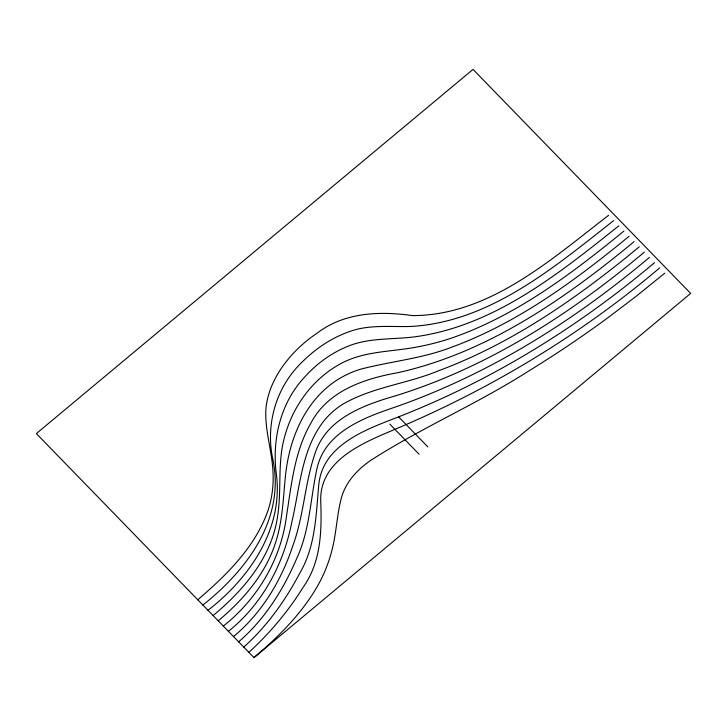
<?xml version="1.0" encoding="UTF-8"?>
<svg xmlns="http://www.w3.org/2000/svg" width="727" height="727" viewBox="0 0 727 727"><rect width="100%" height="100%" fill="white"/><g stroke="black" fill="none" stroke-linecap="round" stroke-linejoin="round"><path stroke-width="1.09" d="M197.78 599.775C226.46 575.166 255.05 547.277 267.899 510.827A125.535 111.249 28.5 0 0 273.143 476.285C272.998 453.839 264.828 432.192 265.846 409.692C267.609 387.736 279.45 367.907 294.362 352.222A169.991 150.643 28.5 0 1 317.054 333.193C344.507 312.21 379.758 310.992 412.527 315.6C489.216 315.573 551.33 259.294 608.59 215.319M202.888 605.028C246.916 570.241 285.011 519.287 273.016 460.2C264.992 424.341 276.287 385.883 303.386 360.837C316.518 347.951 332.248 337.582 349.678 331.521C369.698 324.215 391.226 327.177 412.027 326.405C490.634 321.425 554.492 267.073 613.697 220.581M207.995 610.289C249.47 578.219 283.448 528.974 276.369 474.304C271.771 439.335 280.558 402.295 305.313 376.332C317.126 363.355 331.676 352.777 348.006 346.243C368.162 337.973 390.299 339.509 411.527 337.219C491.77 327.759 557.791 274.515 618.804 225.843M213.102 615.551C243.799 590.124 271.862 556.964 277.605 516.215C281.785 489.943 277.314 462.79 284.575 436.927A159.558 141.401 28.5 0 1 293.626 413.127C303.686 393.153 319.253 375.759 338.837 364.745C360.71 351.913 386.709 351.95 411.028 348.033A271.48 240.592 28.5 0 0 450.631 338.4C515.588 316.163 571.277 274.043 623.911 231.095M218.209 620.803C244.217 599.157 267.318 571.958 276.723 538.852C282.639 518.651 283.303 497.504 285.375 476.694C289.001 439.408 304.822 400.468 337.573 379.739A108.45 96.109 28.5 0 1 360.356 369.252C390.799 361.319 422.551 358.565 452.067 347.052C517.942 322.806 575.202 280.504 629.019 236.357M223.316 626.065C257.322 599.184 280.822 559.726 286.438 516.606C291.436 484.709 294.48 451.276 311.083 422.796C328.013 390.762 364.409 378.622 397.823 372.697C487.308 352.777 564.57 299.115 634.126 241.618M253.968 657.617L690.65 293.417L473.032 69.383L36.35 433.583L253.968 657.617C279.568 635.861 303.977 611.598 319.916 581.682A182.641 161.857 28.5 0 0 332.939 546.004C336.528 530.328 337.164 514.125 341.227 498.558C345.389 482.337 357.257 469.615 370.752 460.355C421.978 427.431 478.357 403.358 529.638 370.425A1354.883 1200.695 28.5 0 0 607.445 318.081L635.607 296.734L664.778 273.161M228.423 631.318C262.229 604.31 283.53 564.406 291.772 522.322C299.997 487.762 301.332 448.986 324.542 420.133A95.373 84.523 28.5 0 1 341.345 405.112C371.061 387.127 406.811 384.01 438.554 370.761C512.862 343.226 578.547 297.034 639.233 246.871M233.531 636.579C262.12 612.861 281.703 579.855 293.154 544.814C303.831 515.307 304.84 483.4 314.927 453.775C326.041 418.579 363.636 405.021 395.752 395.742C488.135 367.18 570.695 313.828 644.34 252.133M238.647 641.841C264.483 619.595 283.176 590.051 296.516 558.918C309.793 530.701 310.338 499.204 316.845 469.26C324.469 432.474 363.182 417.934 394.706 407.256C488.499 374.623 573.721 321.107 649.447 257.394M243.754 647.094C266.982 626.338 285.375 600.484 299.869 573.021C315.618 546.168 316.027 514.78 318.771 484.755C322.47 446.451 362.646 430.684 393.67 418.779C488.835 382.211 576.738 328.34 654.554 262.647M248.861 652.355C269.835 633.253 288.255 611.225 303.232 587.125C321.325 561.689 321.843 530.101 320.698 500.24C320.053 460.6 362.028 443.297 392.635 430.302C489.162 389.936 579.737 335.538 659.671 267.909M398.56 416.78L427.839 446.914M389.808 424.086L419.079 454.221"/></g></svg>
